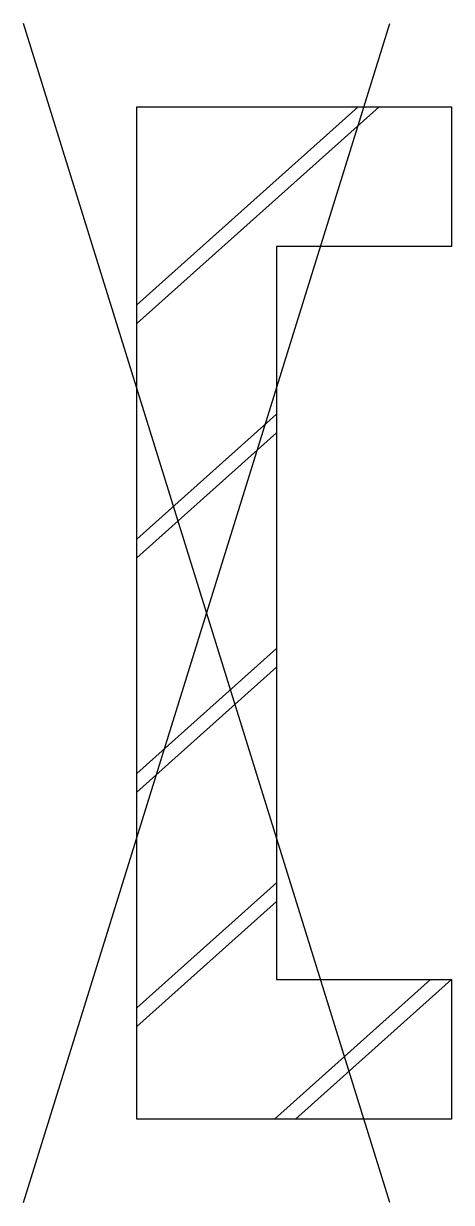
# Model space of a CAD drawing. Extents: x -1.55 to 0.9, y -3.38 to 3.38.
import ezdxf

# ---------------------------------------------------------------- set-up
doc = ezdxf.new("R2010")
doc.units = 0
doc.header["$LTSCALE"] = 0.2

msp = doc.modelspace()

# ---------------------------------------------------------------- linework, layer by layer
for p, q in [((0.5482, -3.3775), (-1.5482, 3.3775)), ((-1.5482, -3.3775), (0.5482, 3.3775)), ((-0.9, -2.9), (-0.9, 2.9)), ((-0.9, 2.9), (0.9, 2.9)), ((-0.9, 1.658), (0.4861, 2.9)), ((-0.9, 1.7654), (0.3662, 2.9)), ((0.9, 2.9), (0.9, 2.1)), ((0.9, 2.1), (-0.1, 2.1)), ((-0.1, 2.1), (-0.1, -2.1)), ((-0.9, 0.4227), (-0.1, 1.1395)), ((-0.9, 0.3153), (-0.1, 1.0321)), ((-0.9, -0.92), (-0.1, -0.2032)), ((-0.9, -1.0274), (-0.1, -0.3106)), ((-0.9, -2.2628), (-0.1, -1.5459)), ((-0.9, -2.3702), (-0.1, -1.6533)), ((-0.1127, -2.9), (0.7801, -2.1)), ((-0.1, -2.1), (0.9, -2.1)), ((0.0072, -2.9), (0.9, -2.1)), ((0.9, -2.1), (0.9, -2.9)), ((0.9, -2.9), (-0.9, -2.9))]:
    msp.add_line(p, q)

doc.saveas('drawing.dxf')
